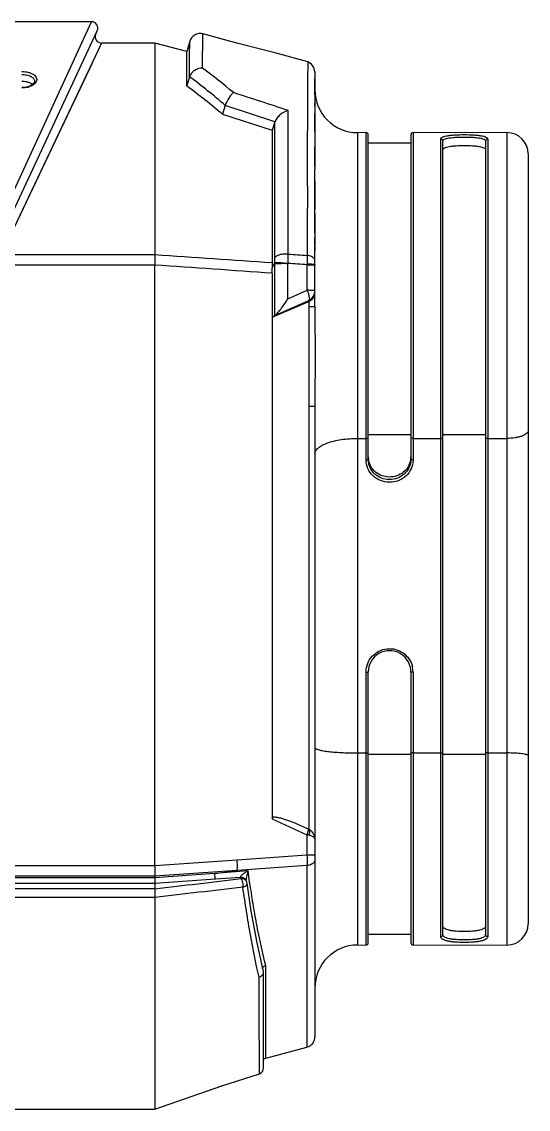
# Model space of a CAD drawing. Header units: millimetres. Extents: x 11482 to 13134, y 681 to 1782.
# Drawn here: x 12857.29 to 12861.88, y 1287.5 to 1297.35 of the extents above; entities that cross this region are included whole.
import ezdxf

# ---------------------------------------------------------------- set-up
doc = ezdxf.new("R2010")
doc.units = ezdxf.units.MM
doc.layers.add('02___PRT_ALL_AXES', color=7, linetype='Continuous', lineweight=0)
doc.layers.add('06___PRT_ALL_SURFS', color=7, linetype='Continuous')

# ---------------------------------------------------------------- blocks, each defined once
blk = doc.blocks.new('SPC')
at = {"color": 7, "linetype": 'Continuous'}
for p, q in [((128.114, 40.934), (96.278, 40.934)), ((120.391, 24.126), (128.114, 40.934)), ((124.972, 34.077), (128.114, 40.934)), ((104.687, -10.922), (128.549, 40.251)), ((136.452, 37.455), (136.464, 40.025)), ((128.875, 39.334), (121.352, 23.447)), ((132.869, 39.334), (128.875, 39.334)), ((132.869, 39.334), (132.87, 30.134)), ((135.267, 38.692), (132.869, 39.334)), ((135.268, 36.115), (135.267, 38.692)), ((128.182, 37.878), (121.352, 23.447)), ((135.473, 36.797), (135.268, 36.115)), ((144.867, 37.172), (144.867, 37.168)), ((144.867, 37.156), (144.867, 37.172)), ((144.867, 37.168), (144.868, 36.534)), ((123.685, 36.225), (123.565, 36.305)), ((123.846, 36.468), (123.846, 36.467)), ((144.868, 36.652), (144.868, 35.331)), ((144.868, 35.331), (144.867, 35.096)), ((138.144, 34.642), (137.94, 34.009)), ((141.872, 33.42), (138.144, 34.642)), ((144.868, 34.637), (144.868, 34.831)), ((137.94, 34.009), (141.668, 32.797)), ((144.868, 34.076), (144.868, 34.032)), ((144.868, 34.032), (144.869, 32.998)), ((141.668, 32.797), (141.664, 22.833)), ((141.875, 33.428), (141.668, 32.797)), ((141.87, 23.227), (141.875, 33.428)), ((144.869, 32.998), (144.869, 32.385)), ((144.869, 32.385), (144.867, 31.519)), ((148.068, 32.614), (148.068, -28.346)), ((148.708, 8.048), (148.708, 32.614)), ((148.868, 8.101), (148.868, 32.454)), ((152.068, 32.454), (152.068, 8.101)), ((152.228, 32.614), (152.228, 8.048)), ((154.308, -27.714), (154.308, 32.134)), ((154.468, -27.562), (154.468, 31.979)), ((157.668, 31.979), (157.668, -27.562)), ((157.828, 32.134), (157.828, -27.714)), ((159.268, 32.614), (159.268, -28.346)), ((144.868, 30.11), (144.868, 31.519)), ((152.068, 31.814), (148.868, 31.814)), ((160.868, 31.014), (160.868, -26.746)), ((144.867, 30.468), (144.867, 30.357)), ((144.867, 30.357), (144.868, 29.844)), ((132.87, 30.134), (132.868, 23.447)), ((144.867, 28.992), (144.867, 28.765)), ((144.868, 25.093), (144.868, 29.291)), ((144.866, 27.951), (144.866, 27.786)), ((144.866, 27.786), (144.867, 26.871)), ((144.867, 26.539), (144.867, 26.314)), ((144.867, 25.163), (144.869, 24.74)), ((144.869, 24.74), (144.872, 24.04)), ((132.868, 23.447), (121.352, 23.447)), ((141.839, 22.783), (141.849, 22.871)), ((132.868, 22.666), (120.879, 22.666)), ((132.868, -22.398), (132.868, 22.666)), ((141.663, 22.833), (141.654, 22.442)), ((141.654, 22.442), (141.839, 22.783)), ((141.668, 22.056), (141.668, -18.865)), ((141.853, 22.797), (141.839, 22.783)), ((141.869, 18.899), (141.853, 22.777)), ((142.843, 22.774), (142.847, 22.802)), ((142.85, 20.146), (142.843, 22.774)), ((144.286, 20.784), (144.293, 22.704)), ((144.868, 19.553), (144.868, 22.702)), ((142.85, 20.146), (144.286, 20.784)), ((144.868, 20.749), (144.794, 20.764)), ((141.665, 18.756), (144.402, 19.934)), ((141.906, 18.923), (144.402, 20.024)), ((144.402, 20.024), (144.402, 19.553)), ((141.665, 18.756), (141.869, 18.899)), ((141.906, 18.923), (141.869, 18.899)), ((144.868, 19.553), (144.402, 19.553)), ((144.868, 12.075), (144.402, 12.075)), ((144.402, 12.075), (144.402, -19.651)), ((144.868, 12.075), (144.868, -35.236)), ((148.868, 9.965), (152.068, 9.965)), ((154.468, 9.965), (157.668, 9.965)), ((148.068, 9.672), (148.708, 9.672)), ((152.228, 9.672), (154.308, 9.672)), ((157.828, 9.672), (159.268, 9.672)), ((148.868, 8.055), (148.868, 8.101)), ((152.068, 8.101), (152.066, 8.029)), ((148.708, -7.86), (148.868, -7.86)), ((148.708, -28.346), (148.708, -7.86)), ((148.868, -28.186), (148.868, -7.86)), ((152.228, -7.86), (152.068, -7.86)), ((152.068, -7.86), (152.068, -28.185)), ((152.228, -7.86), (152.228, -28.346)), ((148.068, -13.931), (148.708, -13.931)), ((148.868, -14.032), (152.068, -14.032)), ((152.228, -13.931), (154.308, -13.931)), ((154.468, -14.032), (157.668, -14.032)), ((157.828, -13.931), (159.268, -13.931)), ((141.668, -18.865), (144.275, -20.064)), ((143.922, -19.431), (144.402, -19.651)), ((144.348, -19.859), (144.275, -20.064)), ((144.275, -20.064), (144.402, -20.087)), ((144.275, -20.064), (144.275, -21.599)), ((139.042, -21.976), (132.868, -22.412)), ((144.275, -21.599), (139.042, -21.976)), ((144.868, -21.599), (144.275, -21.599)), ((132.868, -22.398), (28.868, -22.398)), ((139.042, -22.745), (132.868, -23.165)), ((137.345, -22.971), (139.042, -22.745)), ((139.857, -22.788), (137.345, -22.971)), ((144.275, -22.382), (139.042, -22.745)), ((139.948, -23.414), (139.857, -22.788)), ((144.275, -22.382), (144.275, -36.009)), ((132.868, -23.178), (28.868, -23.178)), ((132.868, -23.292), (28.868, -23.292)), ((137.345, -22.971), (132.868, -23.296)), ((132.868, -23.178), (132.868, -23.292)), ((137.406, -23.402), (132.868, -23.729)), ((139.286, -23.266), (137.406, -23.402)), ((139.286, -23.266), (139.337, -23.364)), ((139.728, -23.555), (139.677, -23.459)), ((140.047, -24.06), (139.948, -23.414)), ((132.868, -23.726), (28.868, -23.726)), ((132.868, -24.123), (28.868, -24.123)), ((132.868, -23.726), (132.868, -24.123)), ((132.872, -24.783), (28.863, -24.783)), ((132.872, -24.783), (132.865, -26.112)), ((132.865, -26.112), (132.868, -40.666)), ((152.068, -27.546), (148.868, -27.546)), ((140.94, -30.112), (140.946, -30.065)), ((141.177, -36.839), (141.177, -29.871)), ((141.015, -30.389), (141.007, -30.327)), ((141.018, -37.279), (141.015, -30.389)), ((141.177, -36.839), (144.275, -36.009)), ((141.019, -37.542), (141.018, -37.279)), ((141.019, -37.542), (141.019, -37.542)), ((103.42, -40.666), (132.868, -40.666))]:
    blk.add_line(p, q, dxfattribs=at)
for points in [[(136.464, 40.025), (136.342, 40.047), (136.156, 40.046), (135.987, 40.006), (135.837, 39.934), (135.712, 39.839), (135.613, 39.729), (135.54, 39.611), (135.493, 39.494), (135.483, 39.46)], [(144.331, 37.928), (141.975, 38.586), (139.122, 39.302), (136.464, 40.025)], [(144.867, 37.175), (144.801, 37.491), (144.615, 37.756), (144.331, 37.928)], [(123.846, 36.467), (123.834, 36.402), (123.746, 36.272), (123.551, 36.138), (123.265, 36.038), (122.933, 35.997), (122.886, 35.996)], [(141.007, -30.328), (140.531, -28.175), (140.1, -25.796), (139.78, -23.714)], [(132.868, -40.666), (137.902, -38.914), (140.704, -38.003)]]:
    blk.add_lwpolyline(points, dxfattribs=at)
for centre, radius, start, end in [((128.114, 40.454), 0.48, 335, 90.00014), ((128.875, 39.814), 0.48, 154.99993, 270), ((115.198, 8.469), 35.944, 49.04864, 53.75012), ((122.886, 34.74), 1.72, 88.31791, 89.99801), ((122.945, 37.558), 1.586, 283.21276, 288.40963), ((627.205, 34.966), 482.338, 179.98454, 180.10569), ((148.068, 35.814), 3.2, 180, 270), ((148.708, 32.454), 0.16, 0, 90), ((152.228, 32.454), 0.16, 90, 180), ((159.268, 31.014), 1.6, 0, 90), ((472.076, 31.011), 327.209, 179.91108, 180.09504), ((-58.223, 29.629), 203.091, 359.82052, 0.06078), ((434.755, 28.144), 289.889, 179.87724, 180.03816), ((344.757, 25.855), 199.891, 179.86841, 180.19837), ((4.622, 23.593), 140.251, 359.99408, 0.18259), ((-142.763, -4074.084), 4106.778, 86.028641, 86.151644), ((160.443, 260.69), 237.833, 265.76099, 266.10655), ((64.788, 23.649), 80.085, 359.32392, 359.54764), ((73.827, 23.565), 71.046, 359.55785, 0.01067), ((-122.838, -3645.876), 3677.458, 85.875366, 86.012817), ((136.414, 22.061), 5.254, 359.94649, 4.15872), ((139.104, 22.765), 2.749, 0.24762, 0.64888), ((141.878, 8.376), 14.43, 86.16263, 88.16018), ((128.812, -193.62), 216.877, 85.90673, 86.2897), ((133.059, 23.045), 11.239, 358.2587, 358.65218), ((144.07, 20.75), 0.798, 294.60499, 359.97953), ((150.293, 8.294), 1.425, 180.02574, 187.61338), ((150.642, 8.294), 1.425, 352.38662, 359.97426), ((150.317, 8.296), 1.449, 187.59676, 189.40851), ((150.617, 8.297), 1.451, 349.574, 352.40217), ((150.685, 8.048), 1.543, 358.36118, 359.98787), ((150.468, -7.86), 1.6, 359.99981, 180.00019), ((150.434, -7.861), 1.727, 179.13069, 179.98703), ((150.47, -7.861), 1.758, 1.33445, 13.4006), ((150.491, -7.86), 1.736, 0.00361, 1.31931), ((144.068, -20.378), 0.8, 0, 65.3), ((-52.095, 1595.758), 1630.399, 276.514032, 276.742914), ((139.379, -23.617), 0.337, 27.92322, 39.13592), ((139.427, -23.715), 0.341, 28.09497, 39.09897), ((139.304, -23.78), 0.48, 7.87374, 27.61718), ((423.262, -2497.309), 2489.529, 96.545702, 96.698476), ((159.268, -26.746), 1.6, 270, 0), ((148.068, -31.546), 3.2, 90, 180), ((148.708, -28.186), 0.16, 270, 0), ((152.228, -28.186), 0.16, 180, 270), ((144.068, -35.236), 0.8, 285, 0), ((141.26, -37.148), 0.32, 105, 140.35771), ((140.539, -37.552), 0.48, 290.02444, 1.18497)]:
    blk.add_arc(centre, radius, start, end, dxfattribs=at)
for points, knots in [([(135.475, 36.802), (135.474, 37.178), (135.475, 37.706), (135.475, 38.36), (135.476, 38.738), (135.478, 39.036), (135.478, 39.233), (135.48, 39.35), (135.481, 39.406), (135.483, 39.44), (135.482, 39.456), (135.483, 39.46)], [0, 0, 0, 0, 0.424662, 0.595887, 0.738367, 0.850798, 0.9322, 0.96122, 0.982257, 0.995186, 1, 1, 1, 1]), ([(144.331, 37.928), (144.332, 37.928), (144.329, 37.919), (144.332, 37.907), (144.33, 37.883), (144.331, 37.852), (144.331, 37.811), (144.331, 37.738), (144.33, 37.625), (144.329, 37.465), (144.327, 37.27), (144.325, 37.042), (144.322, 36.782), (144.32, 36.491), (144.317, 36.041), (144.315, 35.406), (144.312, 34.563), (144.306, 33.618), (144.3, 32.582), (144.297, 31.464), (144.301, 30.271), (144.299, 29.008), (144.306, 27.683), (144.298, 26.301), (144.298, 24.869), (144.301, 23.898), (144.294, 23.406)], [0, 0, 0, 0, 0.000321, 0.001272, 0.002852, 0.005058, 0.007885, 0.011329, 0.020042, 0.031143, 0.044575, 0.060277, 0.078194, 0.098276, 0.12048, 0.171067, 0.229421, 0.29471, 0.366192, 0.443371, 0.525726, 0.612713, 0.704155, 0.799463, 0.898196, 1, 1, 1, 1]), ([(122.886, 37.201), (123.06, 37.201), (123.314, 37.173), (123.62, 37.065), (123.843, 36.94), (124.006, 36.749), (124.01, 36.53), (123.968, 36.435), (123.94, 36.39)], [0, 0, 0, 0, 0.326431, 0.473546, 0.603508, 0.809601, 0.901662, 1, 1, 1, 1]), ([(122.886, 36.976), (123.009, 36.976), (123.243, 36.954), (123.551, 36.855), (123.779, 36.698), (123.846, 36.539), (123.846, 36.468)], [0, 0, 0, 0, 0.313868, 0.5942, 0.819876, 1, 1, 1, 1]), ([(136.452, 37.455), (136.246, 37.466), (135.92, 37.366), (135.606, 37.086), (135.502, 36.895), (135.473, 36.797)], [0, 0, 0, 0, 0.494577, 0.754051, 1, 1, 1, 1]), ([(138.145, 34.646), (137.714, 35.027), (136.842, 35.769), (135.932, 36.461), (135.473, 36.797)], [0, 0, 0, 0, 0.503222, 1, 1, 1, 1]), ([(123.307, 36.014), (123.274, 36.006), (123.135, 35.978), (122.993, 35.966), (122.886, 35.966)], [0, 0, 0, 0, 0.244763, 1, 1, 1, 1]), ([(123.254, 36.419), (123.228, 36.425), (123.124, 36.446), (123.017, 36.456), (122.937, 36.459)], [0, 0, 0, 0, 0.244899, 1, 1, 1, 1]), ([(123.565, 36.305), (123.542, 36.318), (123.443, 36.367), (123.336, 36.401), (123.254, 36.419)], [0, 0, 0, 0, 0.234452, 1, 1, 1, 1]), ([(123.94, 36.39), (123.916, 36.354), (123.785, 36.198), (123.596, 36.104), (123.446, 36.053)], [0, 0, 0, 0, 0.214862, 1, 1, 1, 1]), ([(135.268, 36.115), (135.727, 35.787), (136.632, 35.102), (137.509, 34.383), (137.94, 34.009)], [0, 0, 0, 0, 0.497384, 1, 1, 1, 1]), ([(138.756, 35.616), (138.694, 35.569), (138.571, 35.439), (138.346, 35.124), (138.208, 34.842), (138.144, 34.642)], [0, 0, 0, 0, 0.201021, 0.457398, 1, 1, 1, 1]), ([(142.861, 34.273), (142.179, 34.504), (140.809, 34.946), (139.441, 35.393), (138.756, 35.616)], [0, 0, 0, 0, 0.499974, 1, 1, 1, 1]), ([(142.861, 34.273), (142.655, 34.221), (142.352, 34.053), (142.034, 33.74), (141.91, 33.535), (141.875, 33.428)], [0, 0, 0, 0, 0.476484, 0.746683, 1, 1, 1, 1]), ([(142.863, 23.507), (142.858, 24.536), (142.864, 26.517), (142.854, 29.358), (142.86, 31.558), (142.855, 33.166), (142.854, 33.914), (142.861, 34.273)], [0, 0, 0, 0, 0.286746, 0.552061, 0.791507, 0.900041, 1, 1, 1, 1]), ([(154.308, 32.134), (154.308, 32.2), (154.435, 32.292), (154.615, 32.346), (154.835, 32.393), (155.098, 32.425), (155.515, 32.457), (156.068, 32.47), (156.621, 32.457), (157.038, 32.425), (157.301, 32.392), (157.521, 32.346), (157.7, 32.292), (157.828, 32.2), (157.828, 32.134)], [0, 0, 0, 0, 0.053753, 0.100248, 0.160687, 0.233571, 0.316509, 0.500089, 0.683658, 0.766582, 0.839438, 0.899815, 0.946266, 1, 1, 1, 1]), ([(154.308, 32.134), (154.348, 32.134), (154.432, 32.102), (154.468, 32.019), (154.468, 31.979)], [0, 0, 0, 0, 0.505129, 1, 1, 1, 1]), ([(154.468, 31.979), (154.468, 32.005), (154.499, 32.068), (154.601, 32.128), (154.75, 32.178), (154.949, 32.218), (155.189, 32.248), (155.566, 32.276), (156.068, 32.288), (156.569, 32.276), (156.947, 32.248), (157.187, 32.218), (157.385, 32.178), (157.534, 32.128), (157.636, 32.068), (157.668, 32.005), (157.668, 31.979)], [0, 0, 0, 0, 0.023624, 0.056601, 0.103154, 0.163468, 0.235995, 0.318319, 0.50009, 0.68185, 0.764159, 0.836659, 0.896911, 0.94342, 0.976376, 1, 1, 1, 1]), ([(157.828, 32.134), (157.787, 32.134), (157.703, 32.102), (157.668, 32.019), (157.668, 31.979)], [0, 0, 0, 0, 0.505126, 1, 1, 1, 1]), ([(154.468, 31.342), (154.468, 31.403), (154.584, 31.488), (154.749, 31.539), (154.949, 31.582), (155.188, 31.613), (155.566, 31.643), (156.068, 31.655), (156.569, 31.643), (156.947, 31.613), (157.186, 31.582), (157.387, 31.539), (157.551, 31.488), (157.668, 31.403), (157.668, 31.342)], [0, 0, 0, 0, 0.054353, 0.101177, 0.161804, 0.234697, 0.317416, 0.5, 0.682584, 0.765303, 0.838196, 0.898823, 0.945647, 1, 1, 1, 1]), ([(132.868, 23.447), (132.867, 23.321), (132.883, 23.061), (132.868, 22.801), (132.868, 22.666)], [0, 0, 0, 0, 0.483338, 1, 1, 1, 1]), ([(141.849, 22.871), (141.852, 22.902), (141.864, 23.02), (141.87, 23.139), (141.87, 23.227)], [0, 0, 0, 0, 0.261122, 1, 1, 1, 1]), ([(141.849, 22.871), (141.894, 22.879), (142.02, 22.876), (142.246, 22.866), (142.534, 22.84), (142.741, 22.816), (142.847, 22.802)], [0, 0, 0, 0, 0.136466, 0.375703, 0.679817, 1, 1, 1, 1]), ([(141.87, 23.227), (141.901, 23.285), (142.022, 23.391), (142.261, 23.484), (142.552, 23.53), (142.76, 23.522), (142.863, 23.507)], [0, 0, 0, 0, 0.184645, 0.426031, 0.708068, 1, 1, 1, 1]), ([(142.847, 22.802), (142.852, 22.864), (142.868, 23.098), (142.871, 23.334), (142.863, 23.507)], [0, 0, 0, 0, 0.260823, 1, 1, 1, 1]), ([(144.871, 23.017), (144.87, 23.062), (144.838, 23.146), (144.743, 23.241), (144.568, 23.346), (144.408, 23.388), (144.294, 23.406)], [0, 0, 0, 0, 0.180424, 0.343052, 0.535982, 1, 1, 1, 1]), ([(144.294, 23.406), (144.296, 23.356), (144.301, 23.148), (144.3, 22.94), (144.295, 22.781)], [0, 0, 0, 0, 0.236087, 1, 1, 1, 1]), ([(142.341, 22.799), (142.239, 22.802), (142.077, 22.805), (141.914, 22.805), (141.853, 22.797)], [0, 0, 0, 0, 0.62392, 1, 1, 1, 1]), ([(141.853, 22.777), (141.914, 22.785), (142.077, 22.792), (142.239, 22.797), (142.341, 22.799)], [0, 0, 0, 0, 0.37618, 1, 1, 1, 1]), ([(144.293, 22.704), (144.37, 22.703), (144.48, 22.701), (144.618, 22.696), (144.703, 22.691), (144.77, 22.687), (144.822, 22.682), (144.848, 22.677), (144.868, 22.673), (144.868, 22.669)], [0, 0, 0, 0, 0.399612, 0.572102, 0.719406, 0.838217, 0.925503, 0.979445, 1, 1, 1, 1]), ([(144.295, 22.781), (144.371, 22.777), (144.509, 22.768), (144.67, 22.756), (144.77, 22.741), (144.821, 22.73), (144.851, 22.72), (144.867, 22.709), (144.868, 22.703)], [0, 0, 0, 0, 0.393473, 0.708449, 0.826637, 0.914999, 0.971877, 1, 1, 1, 1]), ([(144.794, 20.764), (144.726, 20.772), (144.556, 20.777), (144.387, 20.787), (144.286, 20.784)], [0, 0, 0, 0, 0.406565, 1, 1, 1, 1]), ([(144.286, 20.784), (144.318, 20.697), (144.366, 20.571), (144.414, 20.406), (144.436, 20.296), (144.445, 20.201), (144.447, 20.111), (144.43, 20.044), (144.402, 20.024)], [0, 0, 0, 0, 0.350298, 0.509671, 0.651904, 0.773482, 0.871033, 1, 1, 1, 1]), ([(144.402, 19.934), (144.544, 19.995), (144.782, 20.19), (144.868, 20.482), (144.868, 20.614)], [0, 0, 0, 0, 0.539384, 1, 1, 1, 1]), ([(141.906, 18.923), (141.943, 18.946), (142.018, 19.017), (142.13, 19.14), (142.251, 19.289), (142.418, 19.507), (142.62, 19.793), (142.774, 20.028), (142.85, 20.146)], [0, 0, 0, 0, 0.084055, 0.196834, 0.323206, 0.455957, 0.728218, 1, 1, 1, 1]), ([(144.402, 19.553), (144.402, 18.307), (144.434, 15.814), (144.402, 13.322), (144.402, 12.075)], [0, 0, 0, 0, 0.5, 1, 1, 1, 1]), ([(144.868, 19.553), (144.868, 18.307), (144.894, 15.814), (144.868, 13.322), (144.868, 12.075)], [0, 0, 0, 0, 0.5, 1, 1, 1, 1]), ([(160.868, 10.257), (160.868, 10.218), (160.841, 10.131), (160.741, 10.02), (160.589, 9.921), (160.389, 9.835), (160.148, 9.765), (159.772, 9.693), (159.472, 9.672), (159.268, 9.672)], [0, 0, 0, 0, 0.065373, 0.144343, 0.243486, 0.364079, 0.504162, 0.660145, 1, 1, 1, 1]), ([(144.868, 8.503), (144.868, 8.581), (144.921, 8.756), (145.121, 8.977), (145.424, 9.175), (145.824, 9.347), (146.306, 9.488), (147.06, 9.632), (147.658, 9.672), (148.068, 9.672)], [0, 0, 0, 0, 0.0654, 0.14435, 0.24349, 0.364062, 0.504189, 0.660164, 1, 1, 1, 1]), ([(148.708, 9.672), (148.746, 9.672), (148.798, 9.675), (148.868, 9.71), (148.868, 9.731)], [0, 0, 0, 0, 0.646781, 1, 1, 1, 1]), ([(152.228, 9.672), (152.189, 9.672), (152.137, 9.675), (152.068, 9.71), (152.068, 9.731)], [0, 0, 0, 0, 0.646781, 1, 1, 1, 1]), ([(154.308, 9.672), (154.346, 9.672), (154.398, 9.675), (154.468, 9.71), (154.468, 9.731)], [0, 0, 0, 0, 0.646781, 1, 1, 1, 1]), ([(157.828, 9.672), (157.789, 9.672), (157.737, 9.675), (157.668, 9.71), (157.668, 9.731)], [0, 0, 0, 0, 0.646781, 1, 1, 1, 1]), ([(148.708, 8.048), (148.746, 8.048), (148.796, 8.051), (148.868, 8.081), (148.868, 8.101)], [0, 0, 0, 0, 0.655478, 1, 1, 1, 1]), ([(152.227, 8.004), (152.221, 7.789), (152.116, 7.352), (151.711, 6.812), (151.125, 6.458), (150.443, 6.34), (149.765, 6.475), (149.189, 6.845), (148.8, 7.395), (148.708, 7.833), (148.708, 8.048)], [0, 0, 0, 0, 0.121747, 0.245771, 0.372353, 0.500473, 0.628523, 0.754866, 0.878531, 1, 1, 1, 1]), ([(152.066, 8.029), (152.056, 7.837), (151.955, 7.448), (151.589, 6.968), (151.063, 6.652), (150.453, 6.545), (149.845, 6.662), (149.325, 6.987), (148.968, 7.473), (148.875, 7.863), (148.868, 8.055)], [0, 0, 0, 0, 0.121716, 0.245743, 0.372304, 0.500383, 0.628414, 0.754794, 0.878528, 1, 1, 1, 1]), ([(152.044, 8.034), (152.012, 7.859), (151.879, 7.515), (151.509, 7.101), (151.014, 6.833), (150.454, 6.743), (149.895, 6.842), (149.405, 7.118), (149.042, 7.537), (148.916, 7.884), (148.887, 8.059)], [0, 0, 0, 0, 0.121993, 0.24612, 0.372491, 0.500165, 0.627806, 0.754085, 0.878094, 1, 1, 1, 1]), ([(152.228, 8.048), (152.19, 8.048), (152.139, 8.051), (152.068, 8.081), (152.068, 8.101)], [0, 0, 0, 0, 0.65548, 1, 1, 1, 1]), ([(148.708, -7.834), (148.711, -7.624), (148.795, -7.199), (149.139, -6.652), (149.654, -6.262), (150.273, -6.078), (150.918, -6.125), (151.504, -6.395), (151.957, -6.854), (152.131, -7.249), (152.18, -7.454)], [0, 0, 0, 0, 0.12512, 0.250176, 0.375253, 0.500343, 0.625427, 0.750408, 0.875242, 1, 1, 1, 1]), ([(144.868, -13.527), (144.868, -13.561), (144.926, -13.609), (145.012, -13.649), (145.172, -13.704), (145.438, -13.761), (145.833, -13.82), (146.312, -13.868), (147.066, -13.917), (147.659, -13.931), (148.068, -13.931)], [0, 0, 0, 0, 0.030544, 0.056663, 0.090967, 0.183848, 0.306938, 0.455992, 0.625474, 1, 1, 1, 1]), ([(148.708, -13.931), (148.728, -13.931), (148.765, -13.932), (148.817, -13.936), (148.845, -13.941), (148.868, -13.946), (148.868, -13.951)], [0, 0, 0, 0, 0.375152, 0.695206, 0.911437, 1, 1, 1, 1]), ([(152.228, -13.931), (152.207, -13.931), (152.17, -13.932), (152.118, -13.936), (152.09, -13.941), (152.068, -13.946), (152.068, -13.951)], [0, 0, 0, 0, 0.375152, 0.695206, 0.911437, 1, 1, 1, 1]), ([(154.308, -13.931), (154.328, -13.931), (154.365, -13.932), (154.417, -13.936), (154.445, -13.941), (154.468, -13.946), (154.468, -13.951)], [0, 0, 0, 0, 0.375152, 0.695206, 0.911437, 1, 1, 1, 1]), ([(157.828, -13.931), (157.807, -13.931), (157.77, -13.932), (157.718, -13.936), (157.69, -13.941), (157.668, -13.946), (157.668, -13.951)], [0, 0, 0, 0, 0.375152, 0.695206, 0.911437, 1, 1, 1, 1]), ([(160.868, -14.133), (160.868, -14.116), (160.822, -14.078), (160.731, -14.05), (160.582, -14.015), (160.294, -13.974), (159.849, -13.94), (159.472, -13.931), (159.268, -13.931)], [0, 0, 0, 0, 0.030549, 0.090852, 0.183749, 0.306894, 0.625388, 1, 1, 1, 1]), ([(141.664, -18.865), (141.675, -18.839), (141.701, -18.792), (141.758, -18.733), (141.839, -18.722), (141.913, -18.739), (141.989, -18.752), (142.089, -18.765), (142.212, -18.791), (142.358, -18.83), (142.553, -18.886), (142.89, -18.999), (143.364, -19.182), (143.737, -19.346), (143.922, -19.431)], [0, 0, 0, 0, 0.034371, 0.066541, 0.096328, 0.12841, 0.16003, 0.190605, 0.252191, 0.314324, 0.376315, 0.500659, 0.749962, 1, 1, 1, 1]), ([(144.351, -19.628), (144.374, -19.639), (144.381, -19.74), (144.363, -19.807), (144.348, -19.859)], [0, 0, 0, 0, 0.325369, 1, 1, 1, 1]), ([(144.402, -19.651), (144.408, -19.654), (144.436, -19.673), (144.45, -19.707), (144.456, -19.732)], [0, 0, 0, 0, 0.216974, 1, 1, 1, 1]), ([(144.456, -19.732), (144.468, -19.783), (144.46, -19.907), (144.426, -20.023), (144.402, -20.087)], [0, 0, 0, 0, 0.431778, 1, 1, 1, 1]), ([(144.402, -20.087), (144.468, -20.1), (144.588, -20.131), (144.76, -20.202), (144.868, -20.308), (144.868, -20.378)], [0, 0, 0, 0, 0.35132, 0.635579, 1, 1, 1, 1]), ([(139.042, -22.745), (139.047, -22.684), (139.061, -22.429), (139.055, -22.172), (139.042, -21.976)], [0, 0, 0, 0, 0.236107, 1, 1, 1, 1]), ([(144.275, -21.599), (144.277, -21.667), (144.284, -21.928), (144.282, -22.189), (144.275, -22.382)], [0, 0, 0, 0, 0.261008, 1, 1, 1, 1]), ([(144.868, -21.99), (144.868, -22.036), (144.835, -22.123), (144.737, -22.219), (144.556, -22.325), (144.391, -22.366), (144.275, -22.382)], [0, 0, 0, 0, 0.180069, 0.34248, 0.53553, 1, 1, 1, 1]), ([(132.868, -22.398), (132.868, -22.532), (132.883, -22.792), (132.867, -23.052), (132.868, -23.178)], [0, 0, 0, 0, 0.516662, 1, 1, 1, 1]), ([(139.857, -22.788), (139.794, -22.82), (139.67, -22.887), (139.496, -22.998), (139.366, -23.104), (139.292, -23.19), (139.276, -23.247), (139.286, -23.266)], [0, 0, 0, 0, 0.27573, 0.546799, 0.803542, 0.915988, 1, 1, 1, 1]), ([(139.857, -22.788), (139.819, -22.901), (139.766, -23.077), (139.714, -23.315), (139.697, -23.439), (139.699, -23.5)], [0, 0, 0, 0, 0.491645, 0.748821, 1, 1, 1, 1]), ([(132.868, -23.292), (132.868, -23.331), (132.863, -23.412), (132.866, -23.556), (132.872, -23.662), (132.871, -23.726)], [0, 0, 0, 0, 0.271373, 0.556663, 1, 1, 1, 1]), ([(137.345, -22.971), (137.339, -23.051), (137.345, -23.17), (137.372, -23.313), (137.393, -23.377), (137.406, -23.402)], [0, 0, 0, 0, 0.548715, 0.804411, 1, 1, 1, 1]), ([(139.641, -23.404), (139.601, -23.355), (139.488, -23.277), (139.353, -23.262), (139.286, -23.266)], [0, 0, 0, 0, 0.479888, 1, 1, 1, 1]), ([(139.337, -23.364), (139.358, -23.403), (139.405, -23.493), (139.446, -23.652), (139.47, -23.828), (139.476, -23.951), (139.467, -24.009)], [0, 0, 0, 0, 0.199549, 0.455778, 0.735199, 1, 1, 1, 1]), ([(139.692, -23.5), (139.662, -23.464), (139.611, -23.424), (139.554, -23.398), (139.539, -23.392)], [0, 0, 0, 0, 0.741156, 1, 1, 1, 1]), ([(132.868, -24.123), (132.868, -24.142), (132.861, -24.183), (132.853, -24.266), (132.867, -24.376), (132.882, -24.554), (132.872, -24.692), (132.872, -24.783)], [0, 0, 0, 0, 0.083486, 0.188353, 0.376336, 0.586751, 1, 1, 1, 1]), ([(139.467, -24.009), (139.513, -23.995), (139.598, -23.962), (139.702, -23.892), (139.771, -23.809), (139.784, -23.743), (139.78, -23.715)], [0, 0, 0, 0, 0.313943, 0.588655, 0.813006, 1, 1, 1, 1]), ([(140.683, -30.745), (140.43, -29.697), (140.113, -28.06), (139.786, -26.117), (139.604, -24.926), (139.51, -24.317), (139.467, -24.009)], [0, 0, 0, 0, 0.47216, 0.729945, 0.863518, 1, 1, 1, 1]), ([(141.177, -29.871), (140.946, -28.962), (140.646, -27.549), (140.289, -25.608), (140.128, -24.583), (140.047, -24.06)], [0, 0, 0, 0, 0.474787, 0.731781, 1, 1, 1, 1]), ([(157.668, -26.928), (157.668, -26.961), (157.641, -27.036), (157.538, -27.12), (157.387, -27.188), (157.188, -27.242), (156.948, -27.283), (156.57, -27.323), (156.068, -27.34), (155.565, -27.323), (155.188, -27.283), (154.947, -27.242), (154.748, -27.188), (154.597, -27.12), (154.495, -27.036), (154.468, -26.961), (154.468, -26.928)], [0, 0, 0, 0, 0.028796, 0.064481, 0.111723, 0.171419, 0.24253, 0.322917, 0.5, 0.677083, 0.75747, 0.828581, 0.888277, 0.935519, 0.971204, 1, 1, 1, 1]), ([(154.308, -27.714), (154.348, -27.714), (154.432, -27.683), (154.468, -27.601), (154.468, -27.562)], [0, 0, 0, 0, 0.508949, 1, 1, 1, 1]), ([(157.828, -27.714), (157.828, -27.75), (157.798, -27.831), (157.686, -27.922), (157.522, -27.994), (157.303, -28.052), (157.039, -28.096), (156.622, -28.138), (156.067, -28.155), (155.511, -28.138), (155.095, -28.096), (154.831, -28.052), (154.613, -27.994), (154.448, -27.921), (154.337, -27.831), (154.308, -27.75), (154.308, -27.714)], [0, 0, 0, 0, 0.028417, 0.063649, 0.110487, 0.169971, 0.24111, 0.321834, 0.500291, 0.678706, 0.759361, 0.830385, 0.889721, 0.936444, 0.9716, 1, 1, 1, 1]), ([(157.668, -27.562), (157.668, -27.595), (157.641, -27.671), (157.538, -27.755), (157.387, -27.822), (157.188, -27.875), (156.947, -27.914), (156.569, -27.951), (156.067, -27.967), (155.564, -27.951), (155.187, -27.914), (154.946, -27.875), (154.747, -27.822), (154.597, -27.755), (154.494, -27.671), (154.468, -27.595), (154.468, -27.562)], [0, 0, 0, 0, 0.029142, 0.06485, 0.112006, 0.171651, 0.242729, 0.323124, 0.500292, 0.67742, 0.757747, 0.828711, 0.888209, 0.935247, 0.970876, 1, 1, 1, 1]), ([(157.828, -27.714), (157.787, -27.714), (157.704, -27.683), (157.668, -27.601), (157.668, -27.562)], [0, 0, 0, 0, 0.50895, 1, 1, 1, 1]), ([(140.946, -30.065), (140.958, -30.019), (141.024, -29.929), (141.122, -29.885), (141.177, -29.871)], [0, 0, 0, 0, 0.460896, 1, 1, 1, 1]), ([(140.683, -30.745), (140.772, -30.718), (140.931, -30.636), (141.015, -30.467), (141.015, -30.389)], [0, 0, 0, 0, 0.545838, 1, 1, 1, 1]), ([(140.704, -38.003), (140.704, -38.003), (140.703, -37.999), (140.704, -37.994), (140.704, -37.984), (140.704, -37.963), (140.704, -37.927), (140.704, -37.872), (140.704, -37.801), (140.705, -37.715), (140.706, -37.613), (140.707, -37.445), (140.708, -37.198), (140.708, -36.856), (140.707, -36.458), (140.705, -36.005), (140.702, -35.501), (140.697, -34.732), (140.692, -33.661), (140.686, -32.255), (140.684, -31.264), (140.683, -30.745)], [0, 0, 0, 0, 0.000269, 0.001077, 0.002424, 0.004312, 0.009712, 0.017284, 0.027033, 0.038964, 0.053066, 0.069322, 0.108208, 0.155342, 0.210368, 0.272876, 0.342477, 0.418817, 0.590488, 0.785248, 1, 1, 1, 1])]:
    blk.add_open_spline(points, degree=3, knots=knots, dxfattribs=at)
blk.add_open_spline([(139.539, -23.392), (139.475, -23.367), (139.405, -23.356), (139.337, -23.364)], degree=3, dxfattribs=at)
at = {"layer": '02___PRT_ALL_AXES', "color": 7, "linetype": 'Continuous'}
for p, q in [((148.068, 32.614), (148.708, 32.614)), ((152.228, 32.614), (159.268, 32.614)), ((148.068, -28.346), (148.708, -28.346)), ((152.228, -28.346), (159.268, -28.346))]:
    blk.add_line(p, q, dxfattribs=at)
at = {"layer": '06___PRT_ALL_SURFS', "color": 7, "linetype": 'Continuous'}
for p, q in [((144.869, 35.455), (144.868, 36.652)), ((144.871, 32.669), (144.868, 34.032)), ((144.869, 28.989), (144.868, 29.844)), ((144.867, 26.313), (144.867, 26.871))]:
    blk.add_line(p, q, dxfattribs=at)
for points in [[(135.483, 39.46), (135.42, 39.23), (135.318, 38.869), (135.267, 38.692)], [(144.877, 23.747), (144.87, 24.518), (144.869, 24.74)]]:
    blk.add_lwpolyline(points, dxfattribs=at)

msp = doc.modelspace()

# ---------------------------------------------------------------- block references
at = {"xscale": 0.1207427984006, "yscale": 0.1207427984006, "zscale": 0.1207427984006}
msp.add_blockref('SPC', (12842.4549, 1292.4102), dxfattribs=at)

doc.saveas('drawing.dxf')
